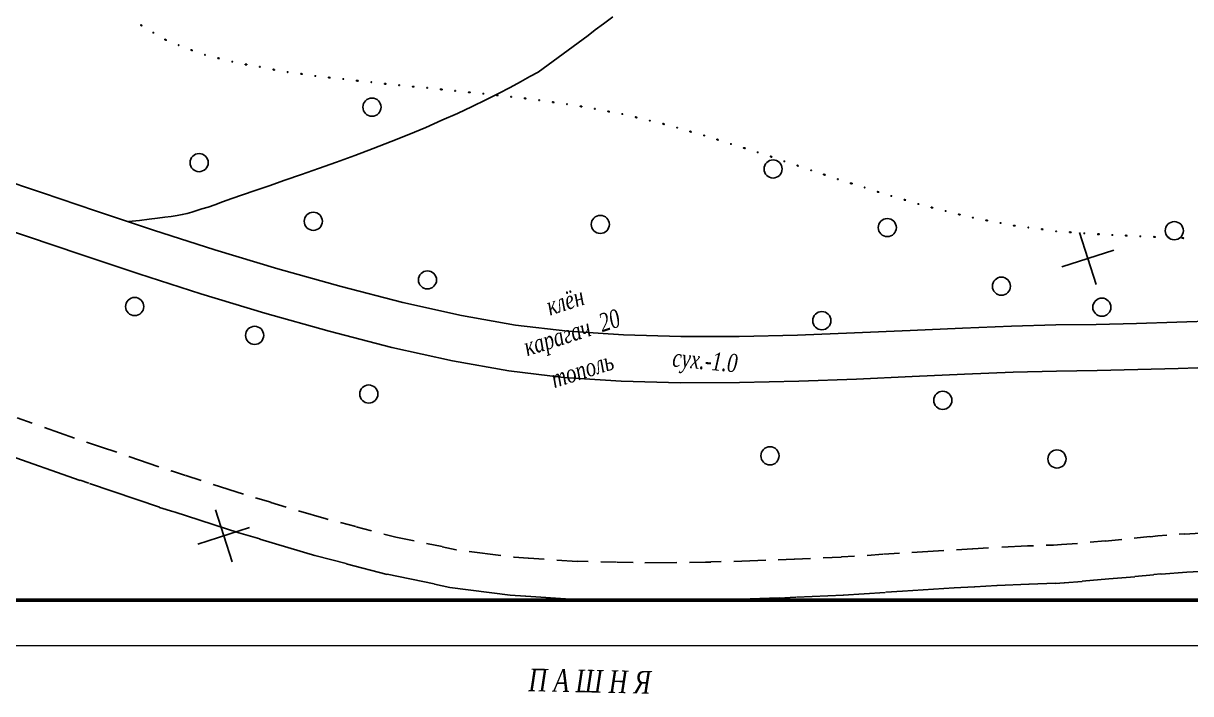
# Model space of a CAD drawing. Header units: millimetres. Extents: x 1353783 to 6492029790, y -7276956 to -512500.
# Drawn here: x 9965244 to 9978106, y -2865462 to -2858073 of the extents above; entities that cross this region are included whole.
import ezdxf

# ---------------------------------------------------------------- set-up
doc = ezdxf.new("R2010")
doc.units = ezdxf.units.MM
doc.linetypes.add('CONTI', pattern=[0])
doc.layers.get('0').update_dxf_attribs({"lineweight": 5})
for name, color, linetype in [('GORIZUNKNOWN', 32, 'CONTI'), ('NAD_MГИДРОГР', 94, 'CONTI'), ('NAD_MРАСТЕНИ', 94, 'CONTI'), ('NAD_MРЕЛЬЕФ', 7, 'CONTI'), ('SETKR', 7, 'CONTI'), ('SIT_LГИДРОГР', 84, 'CONTI'), ('SIT_LДОРОГИ', 250, 'CONTI'), ('SIT_LРЕЛЬЕФ', 7, 'CONTI'), ('ZAPSKРАСТЕНИ', 94, 'CONTI'), ('РЕЛЬЕФ', 7, 'CONTI')]:
    doc.layers.add(name, color=color, linetype=linetype)
doc.layers.add('штамп', color=7, linetype='Continuous', lineweight=50)
doc.styles.add('SHRFT', font='', dxfattribs={"width": 0.75})
doc.styles.get('SHRFT').set_extended_font_data('Times New Roman Cyr', italic=True)

# ---------------------------------------------------------------- blocks, each defined once
blk = doc.blocks.new('BL_333')
at = {"color": 0}
for p, q in [((0, -3), (0, 3)), ((-3, 0), (3, 0))]:
    blk.add_line(p, q, dxfattribs=at)
blk = doc.blocks.new('BL_2004')
at = {"color": 0}
blk.add_circle((0, 0), 1, dxfattribs=at)
blk = doc.blocks.new('оо')
at = {"layer": 'GORIZUNKNOWN', "color": 9, "true_color": 0xc7c8ca}
blk.add_lwpolyline([(222747.553, -3431838.042), (222746.943, -3431838.252), (222746.403, -3431838.442), (222745.933, -3431838.612), (222742.693, -3431839.692), (222742.193, -3431839.792), (222741.613, -3431839.912), (222740.973, -3431840.022), (222740.263, -3431840.152), (222739.483, -3431840.272), (222738.653, -3431840.382), (222737.773, -3431840.502), (222736.843, -3431840.602), (222735.873, -3431840.702), (222734.863, -3431840.792), (222733.813, -3431840.862), (222732.753, -3431840.922), (222731.673, -3431840.982), (222730.603, -3431841.022), (222729.563, -3431841.052), (222728.553, -3431841.082), (222727.583, -3431841.102), (222726.683, -3431841.122), (222725.863, -3431841.142), (222725.133, -3431841.152), (222724.503, -3431841.172), (222723.963, -3431841.182), (222723.503, -3431841.202), (222723.113, -3431841.212), (222722.763, -3431841.212), (222722.463, -3431841.212), (222722.173, -3431841.212), (222721.903, -3431841.192), (222721.633, -3431841.172), (222721.343, -3431841.132), (222721.023, -3431841.082), (222720.673, -3431841.022), (222720.273, -3431840.952), (222719.813, -3431840.862), (222719.293, -3431840.762), (222718.703, -3431840.642), (222718.682, -3431840.637)], dxfattribs=at)
at = {"layer": 'SIT_LГИДРОГР', "color": 9, "true_color": 0xc7c8ca}
for p, q in [((222712.463, -3431836.052), (222714.663, -3431837.682)), ((222714.663, -3431837.682), (222717.143, -3431839.512)), ((222710.953, -3431838.092), (222713.143, -3431839.722)), ((222713.143, -3431839.722), (222715.633, -3431841.562)), ((222717.143, -3431839.512), (222719.863, -3431841.502)), ((222715.633, -3431841.562), (222718.363, -3431843.562)), ((222719.863, -3431841.502), (222722.743, -3431843.562)), ((222718.363, -3431843.562), (222721.273, -3431845.642)), ((222722.743, -3431843.562), (222725.733, -3431845.622)), ((222721.273, -3431845.642), (222724.303, -3431847.732)), ((222725.733, -3431845.622), (222728.753, -3431847.632)), ((222724.303, -3431847.732), (222727.363, -3431849.772)), ((222728.753, -3431847.632), (222731.713, -3431849.502)), ((222731.713, -3431849.502), (222734.583, -3431851.172)), ((222727.363, -3431849.772), (222730.393, -3431851.682)), ((222734.583, -3431851.172), (222737.243, -3431852.582)), ((222730.393, -3431851.682), (222733.333, -3431853.402)), ((222737.243, -3431852.582), (222739.893, -3431853.792)), ((222733.333, -3431853.402), (222736.123, -3431854.872)), ((222739.893, -3431853.792), (222742.753, -3431854.922)), ((222736.123, -3431854.872), (222738.893, -3431856.142)), ((222742.753, -3431854.922), (222745.733, -3431855.972)), ((222738.893, -3431856.142), (222741.853, -3431857.312)), ((222745.733, -3431855.972), (222748.783, -3431856.952)), ((222748.783, -3431856.952), (222751.863, -3431857.862)), ((222741.853, -3431857.312), (222744.923, -3431858.392)), ((222751.863, -3431857.862), (222754.903, -3431858.712)), ((222744.923, -3431858.392), (222748.033, -3431859.382)), ((222754.903, -3431858.712), (222757.853, -3431859.512)), ((222748.033, -3431859.382), (222751.163, -3431860.302)), ((222757.853, -3431859.512), (222760.653, -3431860.272)), ((222751.163, -3431860.302), (222754.233, -3431861.162)), ((222760.653, -3431860.272), (222763.253, -3431860.992)), ((222763.253, -3431860.992), (222765.593, -3431861.682)), ((222754.233, -3431861.162), (222757.193, -3431861.962)), ((222765.593, -3431861.682), (222767.723, -3431862.342)), ((222757.193, -3431861.962), (222759.983, -3431862.722)), ((222767.723, -3431862.342), (222769.843, -3431862.962)), ((222759.983, -3431862.722), (222762.553, -3431863.432)), ((222769.843, -3431862.962), (222771.983, -3431863.582)), ((222762.553, -3431863.432), (222764.853, -3431864.112)), ((222771.983, -3431863.582), (222774.133, -3431864.182)), ((222764.853, -3431864.112), (222766.983, -3431864.772)), ((222766.983, -3431864.772), (222769.133, -3431865.402)), ((222769.133, -3431865.402), (222771.283, -3431866.022)), ((222771.283, -3431866.022), (222773.433, -3431866.632))]:
    blk.add_line(p, q, dxfattribs=at)
at = {"layer": 'SIT_LДОРОГИ', "color": 9, "true_color": 0xc7c8ca}
for p, q in [((222710.253, -3431849.592), (222709.553, -3431849.062)), ((222710.813, -3431850.022), (222712.213, -3431851.082)), ((222708.283, -3431850.742), (222711.793, -3431853.402)), ((222712.773, -3431851.502), (222713.053, -3431851.712)), ((222713.053, -3431851.712), (222713.473, -3431852.012)), ((222714.193, -3431852.542), (222713.483, -3431852.022)), ((222714.753, -3431852.962), (222716.163, -3431854.012)), ((222711.793, -3431853.392), (222712.213, -3431853.702)), ((222712.233, -3431853.712), (222715.503, -3431856.142)), ((222716.723, -3431854.432), (222716.743, -3431854.452)), ((222716.753, -3431854.442), (222717.413, -3431854.922)), ((222718.143, -3431855.442), (222717.423, -3431854.932)), ((222718.703, -3431855.852), (222720.133, -3431856.872)), ((222715.503, -3431856.152), (222716.183, -3431856.632)), ((222716.193, -3431856.642), (222719.243, -3431858.832)), ((222720.693, -3431857.272), (222721.423, -3431857.762)), ((222722.153, -3431858.272), (222721.423, -3431857.772)), ((222719.243, -3431858.832), (222720.233, -3431859.502)), ((222722.733, -3431858.672), (222724.053, -3431859.572)), ((222720.233, -3431859.512), (222722.893, -3431861.332)), ((222724.053, -3431859.572), (222724.153, -3431859.632)), ((222724.743, -3431860.002), (222725.483, -3431860.472)), ((222726.233, -3431860.962), (222725.483, -3431860.492)), ((222722.903, -3431861.332), (222724.353, -3431862.252)), ((222726.823, -3431861.332), (222727.403, -3431861.702)), ((222727.403, -3431861.692), (222728.293, -3431862.202)), ((222724.353, -3431862.262), (222726.313, -3431863.512)), ((222728.903, -3431862.542), (222729.663, -3431862.972)), ((222730.353, -3431863.372), (222729.673, -3431862.992)), ((222726.323, -3431863.502), (222728.623, -3431864.802)), ((222730.373, -3431863.382), (222730.353, -3431863.372)), ((222731.003, -3431863.682), (222732.593, -3431864.432)), ((222728.633, -3431864.822), (222729.383, -3431865.252)), ((222733.233, -3431864.722), (222733.263, -3431864.732)), ((222733.263, -3431864.742), (222733.983, -3431865.022)), ((222729.383, -3431865.252), (222732.423, -3431866.672)), ((222734.813, -3431865.352), (222734.003, -3431865.032)), ((222735.463, -3431865.612), (222736.503, -3431866.022)), ((222736.503, -3431866.012), (222737.073, -3431866.212)), ((222732.423, -3431866.672), (222733.213, -3431866.982)), ((222737.733, -3431866.442), (222738.553, -3431866.732)), ((222739.413, -3431867.032), (222738.583, -3431866.742)), ((222733.223, -3431866.982), (222735.773, -3431867.992)), ((222740.033, -3431867.242), (222741.713, -3431867.762)), ((222735.773, -3431867.992), (222737.863, -3431868.722)), ((222742.383, -3431867.972), (222743.213, -3431868.232)), ((222737.893, -3431868.732), (222739.303, -3431869.222)), ((222743.503, -3431868.312), (222743.233, -3431868.232)), ((222744.053, -3431868.462), (222743.503, -3431868.302)), ((222744.723, -3431868.662), (222746.413, -3431869.142)), ((222739.303, -3431869.212), (222742.593, -3431870.242)), ((222747.073, -3431869.332), (222747.923, -3431869.562)), ((222748.793, -3431869.802), (222747.943, -3431869.572)), ((222749.463, -3431869.982), (222750.423, -3431870.242)), ((222742.613, -3431870.242), (222742.903, -3431870.332)), ((222742.903, -3431870.332), (222746.473, -3431871.342)), ((222750.433, -3431870.242), (222751.143, -3431870.422)), ((222751.813, -3431870.592), (222752.663, -3431870.802)), ((222746.473, -3431871.352), (222747.373, -3431871.592)), ((222753.543, -3431871.022), (222752.683, -3431870.802)), ((222754.203, -3431871.192), (222755.913, -3431871.622)), ((222747.393, -3431871.602), (222749.893, -3431872.282)), ((222756.593, -3431871.802), (222757.443, -3431872.022)), ((222749.893, -3431872.272), (222752.143, -3431872.842)), ((222758.313, -3431872.242), (222757.463, -3431872.032)), ((222759.013, -3431872.422), (222760.383, -3431872.802)), ((222752.163, -3431872.842), (222753.053, -3431873.072)), ((222753.053, -3431873.072), (222755.833, -3431873.772)), ((222760.383, -3431872.802), (222760.703, -3431872.892)), ((222761.373, -3431873.082), (222761.763, -3431873.192)), ((222761.763, -3431873.202), (222762.183, -3431873.302)), ((222763.053, -3431873.512), (222762.193, -3431873.302)), ((222755.833, -3431873.772), (222756.923, -3431874.052)), ((222763.723, -3431873.662), (222764.543, -3431873.842)), ((222764.543, -3431873.852), (222765.433, -3431874.042)), ((222756.933, -3431874.062), (222758.113, -3431874.362)), ((222758.123, -3431874.362), (222759.813, -3431874.832)), ((222766.103, -3431874.192), (222766.963, -3431874.372)), ((222767.383, -3431874.472), (222766.973, -3431874.382)), ((222767.863, -3431874.582), (222767.383, -3431874.462)), ((222759.823, -3431874.832), (222761.223, -3431875.222)), ((222768.543, -3431874.742), (222768.813, -3431874.812)), ((222768.813, -3431874.822), (222770.223, -3431875.192)), ((222761.223, -3431875.242), (222761.693, -3431875.352)), ((222761.703, -3431875.352), (222762.653, -3431875.582)), ((222762.653, -3431875.572), (222764.083, -3431875.902)), ((222764.083, -3431875.902), (222765.493, -3431876.222)), ((222765.503, -3431876.212), (222766.513, -3431876.432)), ((222766.523, -3431876.432), (222766.913, -3431876.512)), ((222766.913, -3431876.522), (222768.293, -3431876.852)), ((222768.293, -3431876.852), (222769.633, -3431877.212))]:
    blk.add_line(p, q, dxfattribs=at)
at = {"layer": 'SIT_LРЕЛЬЕФ', "color": 9, "true_color": 0xc7c8ca}
for centre in [(222722.663, -3431830.542), (222722.693, -3431830.572), (222723.183, -3431831.142), (222723.683, -3431831.702), (222723.723, -3431831.742), (222724.303, -3431832.222), (222724.883, -3431832.692), (222724.913, -3431832.722), (222725.523, -3431833.172), (222726.153, -3431833.572), (222726.193, -3431833.592), (222726.833, -3431833.992), (222727.483, -3431834.362), (222727.533, -3431834.382), (222728.193, -3431834.732), (222728.853, -3431835.092), (222728.893, -3431835.122), (222729.563, -3431835.472), (222730.243, -3431835.792), (222730.283, -3431835.812), (222730.953, -3431836.142), (222731.633, -3431836.452), (222731.673, -3431836.472), (222732.363, -3431836.772), (222733.043, -3431837.082), (222733.093, -3431837.112), (222733.783, -3431837.412), (222734.463, -3431837.722), (222734.503, -3431837.742), (222735.193, -3431838.042), (222735.883, -3431838.342), (222735.923, -3431838.362), (222736.613, -3431838.652), (222737.303, -3431838.952), (222737.353, -3431838.982), (222738.033, -3431839.282), (222738.723, -3431839.582), (222738.773, -3431839.602), (222739.463, -3431839.902), (222740.143, -3431840.212), (222740.183, -3431840.232), (222740.873, -3431840.532), (222741.553, -3431840.842), (222741.603, -3431840.872), (222742.283, -3431841.182), (222742.963, -3431841.512), (222743.003, -3431841.542), (222743.673, -3431841.862), (222744.343, -3431842.202), (222744.393, -3431842.222), (222745.053, -3431842.572), (222745.713, -3431842.932), (222745.753, -3431842.962), (222746.413, -3431843.312), (222747.053, -3431843.702), (222747.103, -3431843.732), (222747.743, -3431844.122), (222748.383, -3431844.512), (222748.423, -3431844.542), (222749.053, -3431844.952), (222749.673, -3431845.372), (222749.713, -3431845.402), (222750.343, -3431845.812), (222750.953, -3431846.242), (222750.993, -3431846.272), (222751.603, -3431846.712), (222752.213, -3431847.142), (222752.263, -3431847.162), (222752.863, -3431847.602), (222753.473, -3431848.042), (222753.513, -3431848.072), (222754.113, -3431848.522), (222754.723, -3431848.962), (222754.753, -3431848.992), (222755.363, -3431849.442), (222755.963, -3431849.882), (222756.003, -3431849.912), (222756.613, -3431850.362), (222757.223, -3431850.792), (222757.273, -3431850.822), (222757.883, -3431851.252), (222758.493, -3431851.692), (222758.533, -3431851.722), (222759.143, -3431852.142), (222759.763, -3431852.562), (222759.803, -3431852.592), (222760.423, -3431853.022), (222761.053, -3431853.422), (222761.103, -3431853.452), (222761.733, -3431853.842), (222762.373, -3431854.242), (222762.413, -3431854.272), (222763.053, -3431854.652), (222763.703, -3431855.022), (222763.753, -3431855.042), (222764.413, -3431855.402), (222765.063, -3431855.762), (222765.113, -3431855.782), (222765.793, -3431856.102), (222766.473, -3431856.422), (222766.513, -3431856.442), (222767.193, -3431856.772), (222767.893, -3431857.052), (222767.943, -3431857.072), (222768.633, -3431857.352), (222769.333, -3431857.632), (222769.383, -3431857.642), (222770.073, -3431857.912), (222770.773, -3431858.172), (222770.813, -3431858.192), (222771.523, -3431858.452), (222772.223, -3431858.712), (222772.273, -3431858.732), (222772.983, -3431858.992), (222773.693, -3431859.252), (222773.743, -3431859.272)]:
    blk.add_circle(centre, 0.02, dxfattribs=at)
at = {"layer": 'SETKR', "color": 9, "true_color": 0xc7c8ca, "xscale": 0.5000000000000001, "yscale": 0.5000000000000001, "zscale": 0.5000000000000001}
for p in [(222718.393, -3431858.732), (222768.393, -3431858.732)]:
    blk.add_blockref('BL_333', p, dxfattribs=at)
at = {"layer": 'ZAPSKРАСТЕНИ', "color": 9, "true_color": 0xc7c8ca, "xscale": 0.5000000000000001, "yscale": 0.5000000000000001, "zscale": 0.5000000000000001}
for p in [(222723.393, -3431838.732), (222733.393, -3431838.732), (222728.393, -3431843.732), (222717.587, -3431845.197), (222723.393, -3431848.732), (222733.393, -3431848.732), (222743.393, -3431848.732), (222753.393, -3431848.732), (222728.393, -3431853.732), (222758.393, -3431853.732), (222753.393, -3431857.515), (222763.393, -3431858.732), (222773.393, -3431858.732), (222768.306, -3431861.526), (222748.393, -3431863.732), (222758.393, -3431863.732), (222763.393, -3431868.732)]:
    blk.add_blockref('BL_2004', p, dxfattribs=at)
at = {"layer": 'NAD_MГИДРОГР', "color": 9, "true_color": 0xc7c8ca, "style": 'SHRFT', "width": 0.75}
blk.add_text('сух.-1.0', height=1, rotation=336.99999, dxfattribs=at).set_placement((222744.753, -3431857.392))
at = {"layer": 'NAD_MРАСТЕНИ', "color": 9, "true_color": 0xc7c8ca, "style": 'SHRFT', "width": 0.75}
for s, p in [('клён', (222739.213, -3431852.672)), ('карагач  20', (222737.343, -3431854.422)), ('тополь', (222738.223, -3431856.552))]:
    blk.add_text(s, height=1, dxfattribs=at).set_placement(p)
at = {"layer": 'NAD_MРЕЛЬЕФ', "color": 9, "true_color": 0xc7c8ca, "style": 'SHRFT', "width": 0.75}
blk.add_text('П А Ш Н Я', height=1.25, rotation=341.00001, dxfattribs=at).set_placement((222731.753, -3431872.012))

msp = doc.modelspace()

# ---------------------------------------------------------------- linework, layer by layer
at = {"layer": 'штамп', "linetype": 'Continuous', "lineweight": 18}
msp.add_lwpolyline([(10055462, -2780831), (9936562, -2780831), (9936562, -2864931), (10055462, -2864931)], close=True, dxfattribs=at)
at = {"layer": 'штамп', "linetype": 'Continuous', "lineweight": 50}
msp.add_lwpolyline([(9938562, -2781331), (10054962, -2781331), (10054962, -2864431), (9938562, -2864431)], close=True, dxfattribs=at)

# ---------------------------------------------------------------- block references
at = {"layer": 'РЕЛЬЕФ', "color": 240, "lineweight": 30, "true_color": 0xed1f24, "xscale": 200.0000000000001, "yscale": 200.0000000000001, "zscale": 200.0000000000001, "rotation": 17.80578495452471}
msp.add_blockref('оо', (-242329121, 637008728), dxfattribs=at)

doc.saveas('drawing.dxf')
